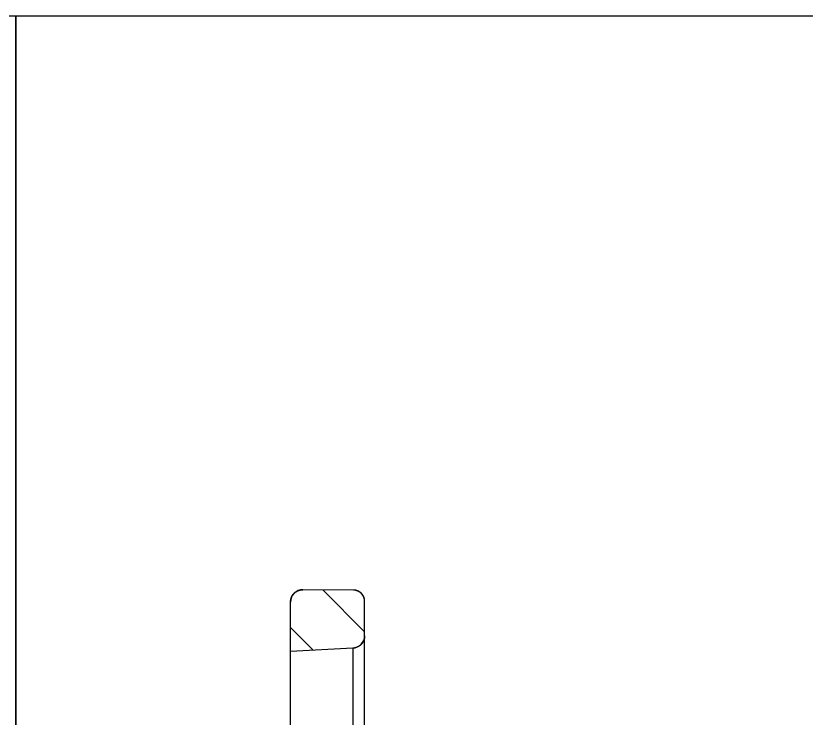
# Model space of a CAD drawing. Header units: millimetres. Extents: x 1786 to 3857, y -2202 to -1928.
# Drawn here: x 3676.06 to 3708.07, y -1977.28 to -1948.84 of the extents above; entities that cross this region are included whole.
import ezdxf

# ---------------------------------------------------------------- set-up
doc = ezdxf.new("R2010")
doc.units = ezdxf.units.MM

# ---------------------------------------------------------------- blocks, each defined once
blk = doc.blocks.new('*u276')
at = {"linetype": 'Continuous'}
h = blk.add_hatch(dxfattribs=at)
h.set_pattern_fill('DEFAULT__2', color=40, scale=2, angle=135, style=0, pattern_type=0)
h.set_pattern_definition([(135, (516.9782, -458.0264), (-1.4142136, -1.4142136), [])])
edge = h.paths.add_edge_path()
edge.add_line((-76.418, 52.569), (-76.418, 53.969))
edge.add_spline(control_points=[(-76.418, 52.569), (-76.418, 52.307), (-76.602, 52.121), (-76.864, 52.119)], knot_values=[0, 0, 0, 0, 1, 1, 1, 1], weights=[1, 0.80679, 0.80679, 1], degree=3, periodic=0)
edge.add_line((-76.864, 52.119), (-78.914, 52.101))
edge.add_spline(control_points=[(-79.418, 52.601), (-79.418, 52.306), (-79.208, 52.099), (-78.914, 52.101)], knot_values=[0, 0, 0, 0, 1, 1, 1, 1], weights=[1, 0.802676, 0.802676, 1], degree=3, periodic=0)
edge.add_line((-79.418, 52.601), (-79.418, 54.601))
edge.add_line((-76.892, 54.469), (-79.418, 54.601))
edge.add_spline(control_points=[(-76.418, 53.969), (-76.418, 54.25), (-76.611, 54.454), (-76.892, 54.469)], knot_values=[0, 0, 0, 0, 1, 1, 1, 1], weights=[1, 0.816916, 0.816916, 1], degree=3, periodic=0)
edge = h.paths.add_edge_path()
edge.add_line((-76.418, 58.733), (-76.418, 62.353))
edge.add_spline(control_points=[(-76.418, 58.733), (-76.418, 58.452), (-76.611, 58.248), (-76.892, 58.233)], knot_values=[0, 0, 0, 0, 1, 1, 1, 1], weights=[1, 0.816916, 0.816916, 1], degree=3, periodic=0)
edge.add_line((-76.892, 58.233), (-79.418, 58.101))
edge.add_line((-79.418, 58.101), (-79.418, 97.401))
edge.add_line((-76.892, 97.269), (-79.418, 97.401))
edge.add_spline(control_points=[(-76.418, 96.769), (-76.418, 97.05), (-76.611, 97.254), (-76.892, 97.269)], knot_values=[0, 0, 0, 0, 1, 1, 1, 1], weights=[1, 0.816916, 0.816916, 1], degree=3, periodic=0)
edge.add_line((-76.418, 93.149), (-76.418, 96.769))
edge.add_line((-75.3, 93.1), (-76.418, 93.149))
edge.add_spline(control_points=[(-74.918, 92.701), (-74.918, 92.927), (-75.074, 93.09), (-75.3, 93.1)], knot_values=[0, 0, 0, 0, 1, 1, 1, 1], weights=[1, 0.814909, 0.814909, 1], degree=3, periodic=0)
edge.add_line((-74.918, 92.608), (-74.918, 92.701))
edge.add_spline(control_points=[(-74.918, 92.608), (-74.918, 92.382), (-75.074, 92.218), (-75.3, 92.209)], knot_values=[0, 0, 0, 0, 1, 1, 1, 1], weights=[1, 0.814909, 0.814909, 1], degree=3, periodic=0)
edge.add_line((-77.418, 92.116), (-75.3, 92.209))
edge.add_line((-77.418, 63.386), (-77.418, 92.116))
edge.add_line((-77.418, 63.386), (-75.3, 63.294))
edge.add_spline(control_points=[(-74.918, 62.894), (-74.918, 63.12), (-75.074, 63.284), (-75.3, 63.294)], knot_values=[0, 0, 0, 0, 1, 1, 1, 1], weights=[1, 0.814909, 0.814909, 1], degree=3, periodic=0)
edge.add_line((-74.918, 62.801), (-74.918, 62.894))
edge.add_spline(control_points=[(-74.918, 62.801), (-74.918, 62.575), (-75.074, 62.412), (-75.3, 62.402)], knot_values=[0, 0, 0, 0, 1, 1, 1, 1], weights=[1, 0.814909, 0.814909, 1], degree=3, periodic=0)
edge.add_line((-75.3, 62.402), (-76.418, 62.353))
edge = h.paths.add_edge_path()
edge.add_line((-76.418, 101.533), (-76.418, 102.933))
edge.add_spline(control_points=[(-76.418, 101.533), (-76.418, 101.252), (-76.611, 101.048), (-76.892, 101.033)], knot_values=[0, 0, 0, 0, 1, 1, 1, 1], weights=[1, 0.816916, 0.816916, 1], degree=3, periodic=0)
edge.add_line((-76.892, 101.033), (-79.418, 100.901))
edge.add_line((-79.418, 100.901), (-79.418, 102.901))
edge.add_spline(control_points=[(-79.418, 102.901), (-79.418, 103.196), (-79.208, 103.404), (-78.914, 103.401)], knot_values=[0, 0, 0, 0, 1, 1, 1, 1], weights=[1, 0.802676, 0.802676, 1], degree=3, periodic=0)
edge.add_line((-76.864, 103.383), (-78.914, 103.401))
edge.add_spline(control_points=[(-76.418, 102.933), (-76.418, 103.195), (-76.602, 103.381), (-76.864, 103.383)], knot_values=[0, 0, 0, 0, 1, 1, 1, 1], weights=[1, 0.80679, 0.80679, 1], degree=3, periodic=0)
at = {"color": 7, "linetype": 'Continuous'}
for p, q in [((-76.864, 103.383, 0), (-78.914, 103.401, 0)), ((-76.864, 103.383, 0), (-78.914, 103.401, 0)), ((-79.418, 52.601, 0), (-79.418, 102.901, 0)), ((-79.418, 100.901, 0), (-79.418, 102.901, 0)), ((-76.418, 93.149, 0), (-76.418, 102.933, 0)), ((-76.418, 101.533, 0), (-76.418, 102.933, 0)), ((-76.892, 101.033, 0), (-79.418, 100.901, 0)), ((-76.892, 101.033, 0), (-79.418, 100.901, 0)), ((-76.892, 101.033, 0), (-76.892, 97.269, 0))]:
    blk.add_line(p, q, dxfattribs=at)
for centre, radius, start, end in [((-78.918, 102.901, 0), 0.5, 89.5, 180), ((-76.868, 102.933, 0), 0.45, 0, 89.5), ((-76.918, 101.533, 0), 0.5, 273, 0)]:
    blk.add_arc(centre, radius, start, end, dxfattribs=at)
for points, start_tangent, end_tangent in [([(-79.418, 102.901, 0), (-79.418, 102.907, 0), (-79.418, 102.912, 0), (-79.418, 102.918, 0), (-79.417, 102.923, 0), (-79.417, 102.929, 0), (-79.417, 102.935, 0), (-79.416, 102.94, 0), (-79.416, 102.946, 0), (-79.415, 102.952, 0), (-79.415, 102.958, 0), (-79.414, 102.963, 0), (-79.413, 102.969, 0), (-79.412, 102.975, 0), (-79.412, 102.981, 0), (-79.411, 102.987, 0), (-79.41, 102.992, 0), (-79.408, 102.998, 0), (-79.407, 103.004, 0), (-79.406, 103.01, 0), (-79.405, 103.016, 0), (-79.403, 103.022, 0), (-79.402, 103.028, 0), (-79.4, 103.033, 0), (-79.398, 103.039, 0), (-79.397, 103.045, 0), (-79.395, 103.051, 0), (-79.393, 103.057, 0), (-79.391, 103.063, 0), (-79.389, 103.069, 0), (-79.387, 103.074, 0), (-79.385, 103.08, 0), (-79.382, 103.086, 0), (-79.38, 103.092, 0), (-79.378, 103.098, 0), (-79.375, 103.103, 0), (-79.373, 103.109, 0), (-79.37, 103.115, 0), (-79.367, 103.12, 0), (-79.364, 103.126, 0), (-79.362, 103.132, 0), (-79.359, 103.137, 0), (-79.355, 103.143, 0), (-79.352, 103.149, 0), (-79.349, 103.154, 0), (-79.346, 103.16, 0), (-79.343, 103.165, 0), (-79.339, 103.171, 0), (-79.336, 103.176, 0), (-79.332, 103.181, 0), (-79.328, 103.187, 0), (-79.325, 103.192, 0), (-79.321, 103.197, 0), (-79.317, 103.202, 0), (-79.313, 103.207, 0), (-79.309, 103.213, 0), (-79.305, 103.218, 0), (-79.301, 103.223, 0), (-79.297, 103.228, 0), (-79.292, 103.232, 0), (-79.288, 103.237, 0), (-79.284, 103.242, 0), (-79.279, 103.247, 0), (-79.275, 103.252, 0), (-79.27, 103.256, 0), (-79.265, 103.261, 0), (-79.261, 103.265, 0), (-79.256, 103.27, 0), (-79.251, 103.274, 0), (-79.246, 103.278, 0), (-79.241, 103.283, 0), (-79.236, 103.287, 0), (-79.231, 103.291, 0), (-79.226, 103.295, 0), (-79.221, 103.299, 0), (-79.216, 103.303, 0), (-79.211, 103.307, 0), (-79.205, 103.31, 0), (-79.2, 103.314, 0), (-79.195, 103.318, 0), (-79.189, 103.321, 0), (-79.184, 103.325, 0), (-79.178, 103.328, 0), (-79.173, 103.331, 0), (-79.167, 103.334, 0), (-79.162, 103.338, 0), (-79.156, 103.341, 0), (-79.15, 103.344, 0), (-79.145, 103.347, 0), (-79.139, 103.349, 0), (-79.133, 103.352, 0), (-79.128, 103.355, 0), (-79.122, 103.358, 0), (-79.116, 103.36, 0), (-79.11, 103.363, 0), (-79.105, 103.365, 0), (-79.099, 103.367, 0), (-79.093, 103.369, 0), (-79.087, 103.372, 0), (-79.081, 103.374, 0), (-79.075, 103.376, 0), (-79.07, 103.378, 0), (-79.064, 103.379, 0), (-79.058, 103.381, 0), (-79.052, 103.383, 0), (-79.046, 103.384, 0), (-79.04, 103.386, 0), (-79.034, 103.387, 0), (-79.028, 103.389, 0), (-79.023, 103.39, 0), (-79.017, 103.391, 0), (-79.011, 103.392, 0), (-79.005, 103.393, 0), (-78.999, 103.394, 0), (-78.993, 103.395, 0), (-78.988, 103.396, 0), (-78.982, 103.397, 0), (-78.976, 103.398, 0), (-78.97, 103.398, 0), (-78.964, 103.399, 0), (-78.959, 103.399, 0), (-78.953, 103.4, 0), (-78.947, 103.4, 0), (-78.942, 103.4, 0), (-78.936, 103.401, 0), (-78.93, 103.401, 0), (-78.925, 103.401, 0), (-78.919, 103.401, 0), (-78.914, 103.401, 0)], (0, 1), (0.999962, -0.008727)), ([(-76.418, 102.933, 0), (-76.418, 102.938, 0), (-76.418, 102.943, 0), (-76.418, 102.948, 0), (-76.418, 102.953, 0), (-76.419, 102.958, 0), (-76.419, 102.963, 0), (-76.419, 102.968, 0), (-76.42, 102.973, 0), (-76.42, 102.979, 0), (-76.421, 102.984, 0), (-76.421, 102.989, 0), (-76.422, 102.994, 0), (-76.423, 102.999, 0), (-76.424, 103.004, 0), (-76.424, 103.009, 0), (-76.425, 103.015, 0), (-76.426, 103.02, 0), (-76.427, 103.025, 0), (-76.429, 103.03, 0), (-76.43, 103.036, 0), (-76.431, 103.041, 0), (-76.432, 103.046, 0), (-76.434, 103.051, 0), (-76.435, 103.056, 0), (-76.437, 103.062, 0), (-76.438, 103.067, 0), (-76.44, 103.072, 0), (-76.442, 103.077, 0), (-76.443, 103.082, 0), (-76.445, 103.088, 0), (-76.447, 103.093, 0), (-76.449, 103.098, 0), (-76.451, 103.103, 0), (-76.453, 103.108, 0), (-76.456, 103.113, 0), (-76.458, 103.119, 0), (-76.46, 103.124, 0), (-76.463, 103.129, 0), (-76.465, 103.134, 0), (-76.468, 103.139, 0), (-76.47, 103.144, 0), (-76.473, 103.149, 0), (-76.476, 103.154, 0), (-76.479, 103.159, 0), (-76.481, 103.164, 0), (-76.484, 103.169, 0), (-76.487, 103.173, 0), (-76.491, 103.178, 0), (-76.494, 103.183, 0), (-76.497, 103.188, 0), (-76.5, 103.192, 0), (-76.504, 103.197, 0), (-76.507, 103.202, 0), (-76.51, 103.206, 0), (-76.514, 103.211, 0), (-76.518, 103.215, 0), (-76.521, 103.22, 0), (-76.525, 103.224, 0), (-76.529, 103.229, 0), (-76.532, 103.233, 0), (-76.536, 103.237, 0), (-76.54, 103.242, 0), (-76.544, 103.246, 0), (-76.548, 103.25, 0), (-76.552, 103.254, 0), (-76.557, 103.258, 0), (-76.561, 103.262, 0), (-76.565, 103.266, 0), (-76.569, 103.27, 0), (-76.574, 103.274, 0), (-76.578, 103.277, 0), (-76.583, 103.281, 0), (-76.587, 103.285, 0), (-76.592, 103.288, 0), (-76.596, 103.292, 0), (-76.601, 103.295, 0), (-76.605, 103.299, 0), (-76.61, 103.302, 0), (-76.615, 103.305, 0), (-76.62, 103.308, 0), (-76.624, 103.312, 0), (-76.629, 103.315, 0), (-76.634, 103.318, 0), (-76.639, 103.321, 0), (-76.644, 103.323, 0), (-76.649, 103.326, 0), (-76.654, 103.329, 0), (-76.659, 103.332, 0), (-76.664, 103.334, 0), (-76.669, 103.337, 0), (-76.674, 103.339, 0), (-76.679, 103.342, 0), (-76.684, 103.344, 0), (-76.689, 103.346, 0), (-76.694, 103.348, 0), (-76.699, 103.35, 0), (-76.705, 103.352, 0), (-76.71, 103.354, 0), (-76.715, 103.356, 0), (-76.72, 103.358, 0), (-76.725, 103.36, 0), (-76.731, 103.362, 0), (-76.736, 103.363, 0), (-76.741, 103.365, 0), (-76.746, 103.366, 0), (-76.751, 103.368, 0), (-76.757, 103.369, 0), (-76.762, 103.37, 0), (-76.767, 103.372, 0), (-76.772, 103.373, 0), (-76.777, 103.374, 0), (-76.783, 103.375, 0), (-76.788, 103.376, 0), (-76.793, 103.377, 0), (-76.798, 103.378, 0), (-76.803, 103.378, 0), (-76.808, 103.379, 0), (-76.814, 103.38, 0), (-76.819, 103.38, 0), (-76.824, 103.381, 0), (-76.829, 103.381, 0), (-76.834, 103.382, 0), (-76.839, 103.382, 0), (-76.844, 103.383, 0), (-76.849, 103.383, 0), (-76.854, 103.383, 0), (-76.859, 103.383, 0), (-76.864, 103.383, 0)], (0, 1), (-0.999962, 0.008727)), ([(-76.418, 101.533, 0), (-76.418, 101.527, 0), (-76.418, 101.522, 0), (-76.418, 101.517, 0), (-76.418, 101.511, 0), (-76.419, 101.506, 0), (-76.419, 101.5, 0), (-76.419, 101.495, 0), (-76.42, 101.489, 0), (-76.42, 101.484, 0), (-76.421, 101.478, 0), (-76.422, 101.472, 0), (-76.422, 101.467, 0), (-76.423, 101.461, 0), (-76.424, 101.456, 0), (-76.425, 101.45, 0), (-76.426, 101.444, 0), (-76.427, 101.439, 0), (-76.428, 101.433, 0), (-76.429, 101.427, 0), (-76.43, 101.422, 0), (-76.432, 101.416, 0), (-76.433, 101.41, 0), (-76.435, 101.405, 0), (-76.436, 101.399, 0), (-76.438, 101.394, 0), (-76.439, 101.388, 0), (-76.441, 101.382, 0), (-76.443, 101.377, 0), (-76.445, 101.371, 0), (-76.447, 101.365, 0), (-76.449, 101.36, 0), (-76.451, 101.354, 0), (-76.453, 101.348, 0), (-76.455, 101.343, 0), (-76.458, 101.337, 0), (-76.46, 101.332, 0), (-76.463, 101.326, 0), (-76.465, 101.321, 0), (-76.468, 101.315, 0), (-76.47, 101.31, 0), (-76.473, 101.304, 0), (-76.476, 101.299, 0), (-76.479, 101.294, 0), (-76.482, 101.288, 0), (-76.485, 101.283, 0), (-76.488, 101.278, 0), (-76.491, 101.272, 0), (-76.494, 101.267, 0), (-76.498, 101.262, 0), (-76.501, 101.257, 0), (-76.505, 101.251, 0), (-76.508, 101.246, 0), (-76.512, 101.241, 0), (-76.515, 101.236, 0), (-76.519, 101.231, 0), (-76.523, 101.226, 0), (-76.527, 101.221, 0), (-76.531, 101.217, 0), (-76.535, 101.212, 0), (-76.539, 101.207, 0), (-76.543, 101.202, 0), (-76.547, 101.198, 0), (-76.551, 101.193, 0), (-76.555, 101.189, 0), (-76.56, 101.184, 0), (-76.564, 101.18, 0), (-76.568, 101.175, 0), (-76.573, 101.171, 0), (-76.577, 101.167, 0), (-76.582, 101.162, 0), (-76.587, 101.158, 0), (-76.591, 101.154, 0), (-76.596, 101.15, 0), (-76.601, 101.146, 0), (-76.606, 101.142, 0), (-76.61, 101.138, 0), (-76.615, 101.135, 0), (-76.62, 101.131, 0), (-76.625, 101.127, 0), (-76.63, 101.124, 0), (-76.635, 101.12, 0), (-76.641, 101.117, 0), (-76.646, 101.113, 0), (-76.651, 101.11, 0), (-76.656, 101.107, 0), (-76.661, 101.104, 0), (-76.667, 101.101, 0), (-76.672, 101.098, 0), (-76.677, 101.095, 0), (-76.683, 101.092, 0), (-76.688, 101.089, 0), (-76.693, 101.086, 0), (-76.699, 101.083, 0), (-76.704, 101.081, 0), (-76.71, 101.078, 0), (-76.715, 101.076, 0), (-76.721, 101.073, 0), (-76.726, 101.071, 0), (-76.732, 101.069, 0), (-76.737, 101.067, 0), (-76.743, 101.064, 0), (-76.748, 101.062, 0), (-76.754, 101.06, 0), (-76.759, 101.059, 0), (-76.765, 101.057, 0), (-76.77, 101.055, 0), (-76.776, 101.053, 0), (-76.782, 101.052, 0), (-76.787, 101.05, 0), (-76.793, 101.049, 0), (-76.798, 101.047, 0), (-76.804, 101.046, 0), (-76.809, 101.045, 0), (-76.815, 101.043, 0), (-76.821, 101.042, 0), (-76.826, 101.041, 0), (-76.832, 101.04, 0), (-76.837, 101.039, 0), (-76.843, 101.038, 0), (-76.848, 101.038, 0), (-76.854, 101.037, 0), (-76.859, 101.036, 0), (-76.865, 101.036, 0), (-76.87, 101.035, 0), (-76.876, 101.035, 0), (-76.881, 101.034, 0), (-76.886, 101.034, 0), (-76.892, 101.033, 0)], (0, -1), (-0.99863, -0.052336))]:
    blk.add_spline(points, degree=3, dxfattribs=dict(at, start_tangent=start_tangent, end_tangent=end_tangent))
at = {"layer": 'Defpoints', "color": 2}
blk.add_lwpolyline([(-90.545, 126.633), (90.545, 126.633), (90.545, 0), (-90.545, 0)], close=True, dxfattribs=at)

msp = doc.modelspace()

# ---------------------------------------------------------------- block references
for p in [(3585.519, -2075.475, 0), (3766.609, -2075.475, 0)]:
    msp.add_blockref('*u276', p)

doc.saveas('drawing.dxf')
